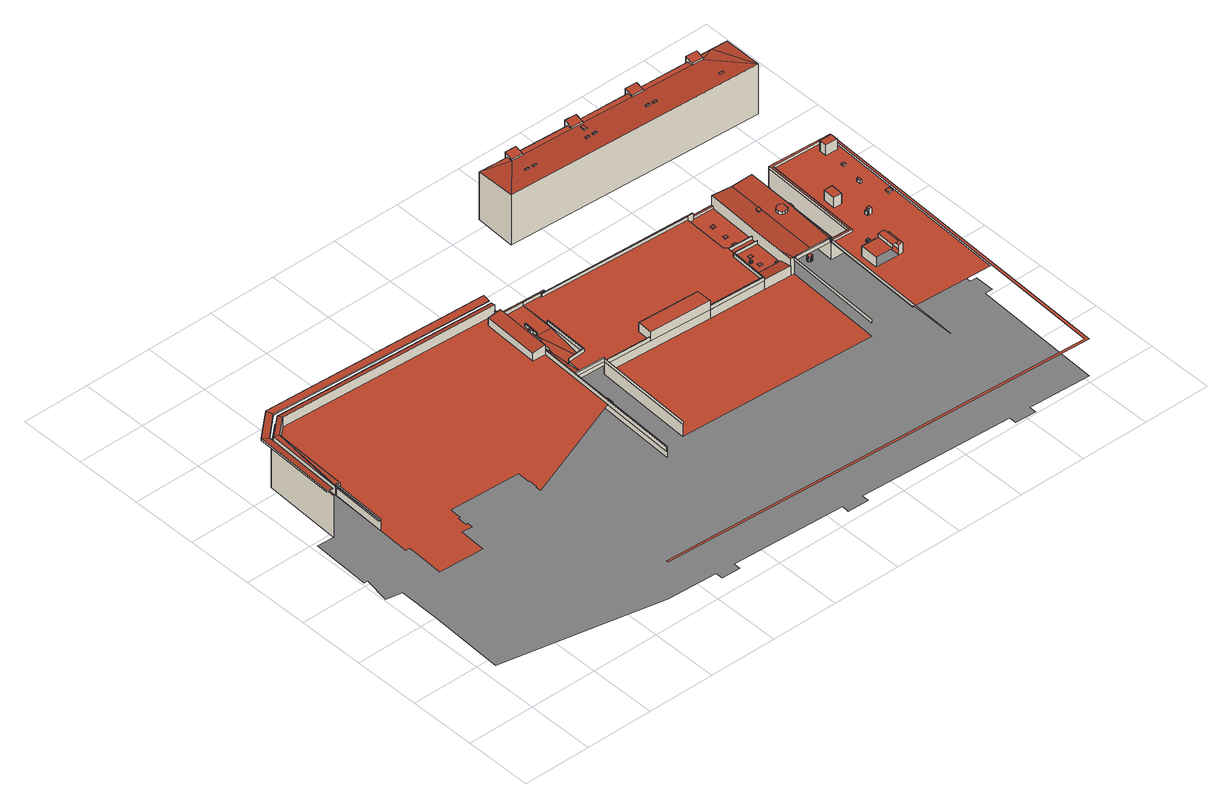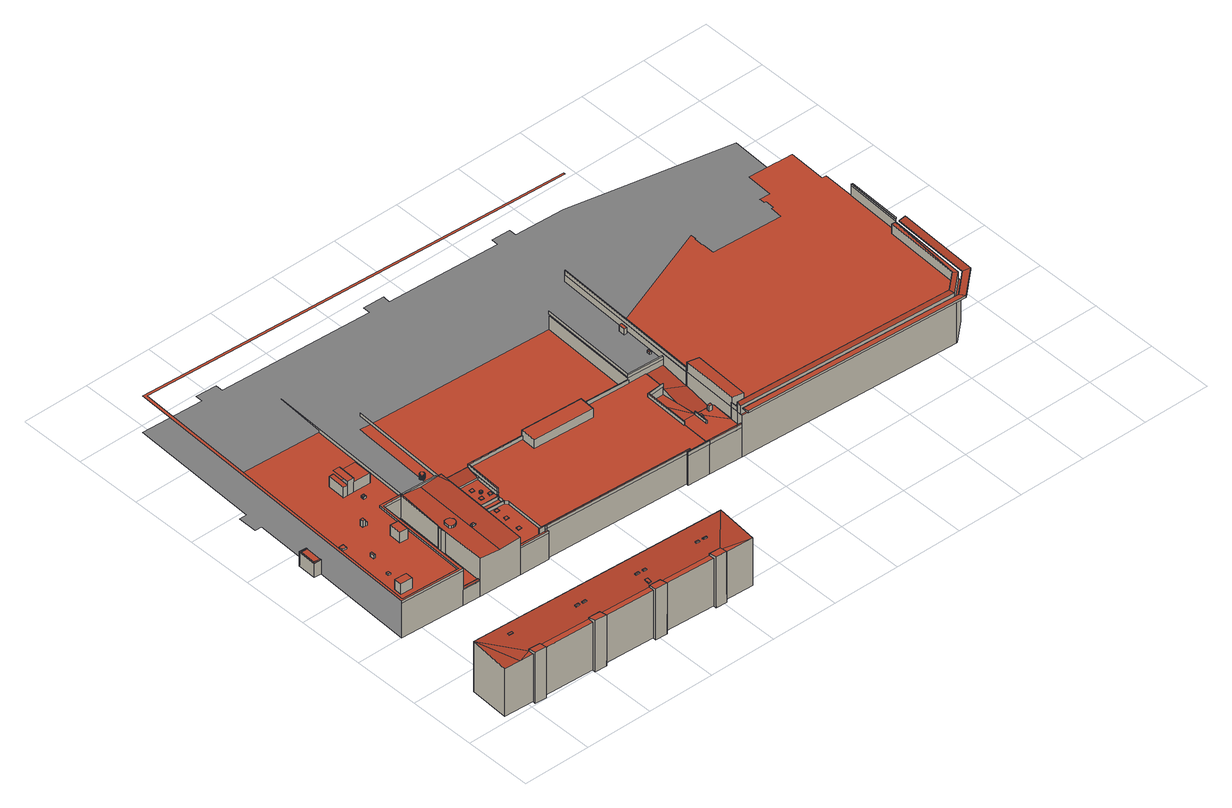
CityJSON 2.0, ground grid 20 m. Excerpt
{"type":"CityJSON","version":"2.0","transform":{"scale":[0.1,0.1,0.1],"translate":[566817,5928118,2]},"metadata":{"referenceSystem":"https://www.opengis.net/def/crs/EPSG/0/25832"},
"CityObjects":{
"building1":{"type":"Building","attributes":{"Grundfläche 2D":"17443.904602","Grundhöhe NN":"2.123"},"children":["building1-1","building1-2","building1-3","building1-4","building1-5","building1-6","building1-7","building1-8","building1-9","building1-10","building1-11","building1-12","building1-13","building1-14","building1-15","building1-16","building1-17","building1-18","building1-19","building1-20","building1-21","building1-22","building1-23","building1-24","building1-25","building1-26","building1-27","building1-28","building1-29","building1-30","building1-31","building1-32","building1-33","building1-34","building1-35","building1-36","building1-37","building1-38","building1-39"],"geometry":[{"type":"MultiSurface","lod":"3","boundaries":[[[0,1,2,3]],[[4,5,6,7]],[[3,8,9,10,11,0]],[[12,13,14,9,8,3,2,15]],[[16,13,12,17]],[[16,18,14,13]],[[14,18,19]],[[20,21,22,23]],[[19,24,25,26]],[[18,24,19]],[[18,16,17,27]],[[24,28,29,25]],[[18,30,28,24]],[[31,22,21,32,33,34,35,36]],[[30,18,27,37]],[[33,32,21,20,38,26,25,29,39,40,34]],[[27,17,12,15,2,41,42,43,44,45,46,47,48,49,50,51,52,53,54,55,56,57,58,59,60,61,62,63,64,65,66,67,68,69,70,71,72,73,74,37]],[[28,75,39,29]],[[34,40,76,35]],[[30,77,75,28]],[[78,79,80,81,82,67,66,83,84,85]],[[73,77,30,37,74,86,87]],[[88,89,70,69]],[[68,90,91,88,69]],[[67,82,92,68]],[[85,93,94,78]],[[95,96,89,88,91]],[[97,98,82,81,99]],[[90,68,71,100,96,95,91]],[[101,102,71,68,92,103]],[[93,104,105,94]],[[106,107,108,98,97,99]],[[106,99,81,80,109,110,111,112,113]],[[103,92,82,98,114,115]],[[110,109,80,79,116,117]],[[111,110,118,119,120,112]],[[100,71,70,89,96]],[[121,114,98]],[[102,101,122]],[[71,102,122,72]],[[101,123,122]],[[108,124,125,121,98]],[[72,122,126,73]],[[101,103,115,123]],[[73,39,75,77]],[[127,128,40,39,73,126,129,130]],[[128,127,76,40]],[[114,121,125,123]],[[115,114,123]],[[131,132,133,134,135,127,130,129,126,122,123]],[[131,123,125,132]],[[127,135,136,76]],[[137,138,139,140,141,142,143,144,145,146,147,148,149,150,151,152,153,154,155,156,157,158,159,160,161,162,163,164,165,166,167,168,23,22,31,36,35,76,136,169,170,171,172,173,174,175,176]],[[133,132,125,124,177,178,179,135,134]],[[180,169,136,135,179]],[[178,181,182,183]],[[180,179,184,185]],[[186,187,188,189]],[[190,191,192,193,194,195]],[[196,186,189,197]],[[197,182,181,196]],[[198,180,185,199]],[[180,198,170,169]],[[200,201,112,120,202,203]],[[200,204,195,194,201]],[[190,205,206,191]],[[108,107,106,113,112,201,192,191,206,207,200,208,209,210,211,212,213,214,215,216,217,187,186,196,181,178,177,124]],[[218,205,190,195,204]],[[199,185,184,183,182,197,189,188,219,220,221]],[[187,217,219,188]],[[222,223,207,206,205,218,204,200]],[[198,224,171,170]],[[225,226,227,228,229,203,202,120,119,230]],[[224,198,199,221]],[[200,203,229,208]],[[209,208,231]],[[232,210,209,233,234]],[[210,232,235,211]],[[211,235,236,212]],[[231,208,229,228,237]],[[209,231,237,238,239,233]],[[240,241,242,243,244,245]],[[213,212,236,246,247]],[[239,238,248,234,233]],[[213,247,246,249,250,251,252,215,214]],[[215,252,251,253,216]],[[254,255,256,257,258,259,260,261,262,263,264,265,266,267,268,269]],[[243,270,237,228,227,244]],[[271,270,243,242]],[[272,273,274,217,216,253,275]],[[234,248,276,277,278,279,280,281,282,283,272,275,253,251,250,249,246,236,235,232]],[[284,283,171,224]],[[283,282,172,171]],[[274,273,272,283,284,224]],[[274,224,221,220]],[[241,285,286,287,288,242]],[[282,281,173,172]],[[289,290,291,292]],[[281,280,279,278,277,276,248,238,237,270,271,293,294,295,296,297,174,173]],[[297,296,295,294,293,271,242,288,287,298]],[[259,258,299,286,285,300,301,302,303,304]],[[305,306,307,308]],[[309,299,258,257]],[[309,310,286,299]],[[308,311,312,305]],[[308,307,313,311]],[[304,314,315,260,259]],[[309,257,316,317,318,310]],[[311,313,319,320]],[[316,257,256,321]],[[317,316,321,322]],[[287,286,310,323,324,298]],[[320,319,325,326]],[[327,312,311,320,326,328]],[[298,324,329,330,175,174,297]],[[310,318,331,332]],[[310,332,333,323]],[[332,331,334,333]],[[333,334,335,323]],[[330,329,324,323,335,336]],[[337,330,336,335,334,331,318,317,322,338]],[[315,339,261,260]],[[315,314,340,341,342,339],[343,344,306,305,312,327]],[[330,337,176,175]],[[345,346,321,256,255,254]],[[345,347,337,338,322,321,346]],[[345,176,337,347]],[[339,342,262,261]],[[348,349,141,140]],[[345,350,137,176]],[[351,349,348,352,353,354]],[[353,352,139,138]],[[352,348,140,139]],[[350,345,254,269]]],"semantics":{"surfaces":[{"type":"WallSurface"},{"type":"RoofSurface"},{"type":"GroundSurface"}],"values":[0,0,0,0,0,1,1,0,0,1,0,0,1,0,0,1,1,0,0,1,0,0,0,0,0,0,1,1,0,0,0,0,0,1,0,0,0,0,1,0,1,0,0,0,0,0,0,1,0,1,1,0,2,0,0,0,0,0,0,0,0,0,0,0,0,0,1,1,1,0,0,0,1,0,0,0,0,0,0,0,1,0,0,0,0,0,1,0,1,0,1,0,0,0,0,0,0,0,0,1,0,0,0,1,0,1,0,0,0,0,0,1,1,0,0,0,1,0,0,0,1,0,1,0,0,0,0,0,0,0,1,0,0,0]}}]},
"building1-1":{"type":"BuildingInstallation","parents":["building1"],"geometry":[{"type":"MultiSurface","lod":"3","boundaries":[[[355,356,357,358]],[[359,356,355,360]],[[361,359,360,362]],[[363,364,358,357]],[[364,365,355,358]],[[365,366,360,355]],[[366,367,362,360]],[[367,368,361,362]],[[368,369,359,361]],[[369,370,356,359]],[[370,363,357,356]],[[365,364,363,370,369,368,367,366]]],"semantics":{"surfaces":[{"type":"RoofSurface"},{"type":"WallSurface"},{"type":"OuterCeilingSurface"}],"values":[0,0,0,1,1,1,1,1,1,1,1,2]}}]},
"building1-2":{"type":"BuildingInstallation","parents":["building1"],"geometry":[{"type":"MultiSurface","lod":"3","boundaries":[[[90,371,372,373,374,375,376]],[[68,65,377,378,373,372,371,90]],[[379,373,378]],[[380,381,379,378,382,83]],[[380,83,66,67,376,375]],[[67,68,90,376]]],"semantics":{"surfaces":[{"type":"RoofSurface"},{"type":"WallSurface"}],"values":[0,1,1,1,1,1]}}]},
"building1-3":{"type":"BuildingInstallation","parents":["building1"],"geometry":[{"type":"MultiSurface","lod":"3","boundaries":[[[383,384,385,386]],[[386,385,387,388]],[[383,386,388,389]],[[389,390,384,383]],[[390,387,385,384]]],"semantics":{"surfaces":[{"type":"RoofSurface"},{"type":"WallSurface"}],"values":[0,1,1,1,1]}}]},
"building1-4":{"type":"BuildingInstallation","parents":["building1"],"geometry":[{"type":"MultiSurface","lod":"3","boundaries":[[[391,392,393,394]],[[394,393,395,396]],[[391,394,396,397]],[[392,391,397,398]],[[393,392,398,395]]],"semantics":{"surfaces":[{"type":"RoofSurface"},{"type":"WallSurface"}],"values":[0,1,1,1,1]}}]},
"building1-5":{"type":"BuildingInstallation","parents":["building1"],"geometry":[{"type":"MultiSurface","lod":"3","boundaries":[[[399,400,401,402]],[[402,401,403,404]],[[399,402,404,405]],[[400,399,405,406]],[[401,400,406,403]]],"semantics":{"surfaces":[{"type":"RoofSurface"},{"type":"WallSurface"}],"values":[0,1,1,1,1]}}]},
"building1-6":{"type":"BuildingInstallation","parents":["building1"],"geometry":[{"type":"MultiSurface","lod":"3","boundaries":[[[87,86,100,407]],[[100,86,74,71]],[[71,72,407,100]],[[72,73,87,407]]],"semantics":{"surfaces":[{"type":"RoofSurface"},{"type":"WallSurface"}],"values":[0,1,1,1]}}]},
"building1-7":{"type":"BuildingInstallation","parents":["building1"],"geometry":[{"type":"MultiSurface","lod":"3","boundaries":[[[408,409,410,411]],[[411,410,412,413]],[[408,411,413,414]],[[409,408,414,415]],[[410,409,415,412]]],"semantics":{"surfaces":[{"type":"RoofSurface"},{"type":"WallSurface"}],"values":[0,1,1,1,1]}}]},
"building1-8":{"type":"BuildingInstallation","parents":["building1"],"geometry":[{"type":"MultiSurface","lod":"3","boundaries":[[[416,417,418,419,420,421]],[[418,417,107,422]],[[419,418,422,423]],[[423,177,420,419]],[[177,124,421,420]],[[124,108,416,421]],[[108,107,417,416]]],"semantics":{"surfaces":[{"type":"RoofSurface"},{"type":"WallSurface"}],"values":[0,1,1,1,1,1,1]}}]},
"building1-9":{"type":"BuildingInstallation","parents":["building1"],"geometry":[{"type":"MultiSurface","lod":"3","boundaries":[[[424,425,426,427,428,429]],[[424,429,123,131]],[[131,430,431,432,433,427,426,425,424]],[[433,434,428,427]],[[434,435,123,429,428]]],"semantics":{"surfaces":[{"type":"RoofSurface"},{"type":"WallSurface"}],"values":[0,1,1,1,1]}}]},
"building1-10":{"type":"BuildingInstallation","parents":["building1"],"geometry":[{"type":"MultiSurface","lod":"3","boundaries":[[[436,183,184,128]],[[134,135,179,178]],[[127,128,184,179,135]],[[128,127,130,436]],[[436,130,134,178,183]]],"semantics":{"surfaces":[{"type":"RoofSurface"},{"type":"WallSurface"}],"values":[0,1,1,1,1]}}]},
"building1-11":{"type":"BuildingInstallation","parents":["building1"],"geometry":[{"type":"MultiSurface","lod":"3","boundaries":[[[111,194,193,437,438]],[[437,193,192,439]],[[439,113,438,437]],[[194,111,438,113,112,201]]],"semantics":{"surfaces":[{"type":"RoofSurface"},{"type":"WallSurface"}],"values":[0,1,1,1]}}]},
"building1-12":{"type":"BuildingInstallation","parents":["building1"],"geometry":[{"type":"MultiSurface","lod":"3","boundaries":[[[440,223,222,441,442,443,444]],[[208,231,441,222,200]],[[442,441,231,208,209,210]],[[210,211,445,444,443,442]],[[445,446,440,444]],[[223,440,446,207]]],"semantics":{"surfaces":[{"type":"RoofSurface"},{"type":"WallSurface"}],"values":[0,1,1,1,1,1]}}]},
"building1-13":{"type":"BuildingInstallation","parents":["building1"],"geometry":[{"type":"MultiSurface","lod":"3","boundaries":[[[447,448,449,450]],[[451,452,450,449]],[[447,450,452,453]],[[453,454,448,447]],[[449,448,454,451]]],"semantics":{"surfaces":[{"type":"RoofSurface"},{"type":"WallSurface"}],"values":[0,1,1,1,1]}}]},
"building1-14":{"type":"BuildingInstallation","parents":["building1"],"geometry":[{"type":"MultiSurface","lod":"3","boundaries":[[[455,456,457,458,459,460,461,462,463,464,465,466,467,468,469,470,471,472,473,474,475,476,477,478,479,480,481]],[[482,483,457,456]],[[484,485,455,481]],[[485,482,456,455]],[[483,486,458,457]],[[486,487,459,458]],[[487,488,460,459]],[[488,489,461,460]],[[489,490,462,461]],[[490,491,463,462]],[[491,492,464,463]],[[492,493,465,464]],[[493,494,466,465]],[[494,495,467,466]],[[495,496,468,467]],[[496,497,469,468]],[[497,498,470,469]],[[498,499,471,470]],[[499,500,501,473,472,471]],[[501,502,474,473]],[[502,503,475,474]],[[503,504,476,475]],[[504,505,477,476]],[[505,506,478,477]],[[506,507,479,478]],[[507,508,480,479]],[[508,484,481,480]]],"semantics":{"surfaces":[{"type":"RoofSurface"},{"type":"WallSurface"}],"values":[0,1,1,1,1,1,1,1,1,1,1,1,1,1,1,1,1,1,1,1,1,1,1,1,1,1,1]}}]},
"building1-15":{"type":"BuildingInstallation","parents":["building1"],"geometry":[{"type":"MultiSurface","lod":"3","boundaries":[[[509,510,511,512]],[[513,514,512,511]],[[509,512,514,515]],[[515,516,510,509]],[[511,510,516,513]]],"semantics":{"surfaces":[{"type":"RoofSurface"},{"type":"WallSurface"}],"values":[0,1,1,1,1]}}]},
"building1-16":{"type":"BuildingInstallation","parents":["building1"],"geometry":[{"type":"MultiSurface","lod":"3","boundaries":[[[517,518,519,520]],[[520,519,521,522]],[[517,520,522,523]],[[518,517,523,524]],[[519,518,524,521]]],"semantics":{"surfaces":[{"type":"RoofSurface"},{"type":"WallSurface"}],"values":[0,1,1,1,1]}}]},
"building1-17":{"type":"BuildingInstallation","parents":["building1"],"geometry":[{"type":"MultiSurface","lod":"3","boundaries":[[[525,526,527,528,529,530,531,532,533,534,535,536,537,538,539,540,541,542,543,544,545,546]],[[547,548,531,530]],[[548,549,532,531]],[[549,550,533,532]],[[550,551,534,533]],[[551,552,535,534]],[[553,554,538,537]],[[554,555,539,538]],[[555,556,540,539]],[[552,557,536,535]],[[557,553,537,536]],[[558,559,526,525]],[[559,560,527,526]],[[560,561,528,527]],[[561,562,529,528]],[[562,547,530,529]],[[556,563,541,540]],[[563,564,542,541]],[[564,565,543,542]],[[544,543,565,566]],[[566,567,545,544]],[[567,568,546,545]],[[568,558,525,546]]],"semantics":{"surfaces":[{"type":"RoofSurface"},{"type":"WallSurface"}],"values":[0,1,1,1,1,1,1,1,1,1,1,1,1,1,1,1,1,1,1,1,1,1,1]}}]},
"building1-18":{"type":"BuildingInstallation","parents":["building1"],"geometry":[{"type":"MultiSurface","lod":"3","boundaries":[[[569,570,571,247]],[[247,571,249,246]],[[569,247,246,276]],[[570,569,276,277]],[[571,570,277,249]]],"semantics":{"surfaces":[{"type":"RoofSurface"},{"type":"WallSurface"}],"values":[0,1,1,1,1]}}]},
"building1-19":{"type":"BuildingInstallation","parents":["building1"],"geometry":[{"type":"MultiSurface","lod":"3","boundaries":[[[572,573,574,575]],[[576,577,575,574]],[[572,575,577,578]],[[573,572,578,579]],[[579,576,574,573]]],"semantics":{"surfaces":[{"type":"RoofSurface"},{"type":"WallSurface"}],"values":[0,1,1,1,1]}}]},
"building1-20":{"type":"BuildingInstallation","parents":["building1"],"geometry":[{"type":"MultiSurface","lod":"3","boundaries":[[[580,581,582,252]],[[250,580,252,251]],[[250,278,581,580]],[[581,278,279,582]],[[279,251,252,582]]],"semantics":{"surfaces":[{"type":"RoofSurface"},{"type":"WallSurface"}],"values":[0,1,1,1,1]}}]},
"building1-21":{"type":"BuildingInstallation","parents":["building1"],"geometry":[{"type":"MultiSurface","lod":"3","boundaries":[[[583,584,585,586]],[[586,585,587,588]],[[583,586,588,589]],[[584,583,589,590]],[[585,584,590,587]]],"semantics":{"surfaces":[{"type":"RoofSurface"},{"type":"WallSurface"}],"values":[0,1,1,1,1]}}]},
"building1-22":{"type":"BuildingInstallation","parents":["building1"],"geometry":[{"type":"MultiSurface","lod":"3","boundaries":[[[591,592,593,594]],[[275,595,594,593,219,217]],[[596,597,591,594,595]],[[592,591,597,273,274,220]],[[592,220,219,593]],[[275,217,274,273,272]]],"semantics":{"surfaces":[{"type":"RoofSurface"},{"type":"WallSurface"}],"values":[0,1,1,1,1,1]}}]},
"building1-23":{"type":"BuildingInstallation","parents":["building1"],"geometry":[{"type":"MultiSurface","lod":"3","boundaries":[[[598,599,600,601,602,603,604,605,606,607,608,609,610,611,612,613,614,615,616,617,618,619,620,621,622,623,624,625,626,627,628,629,630,631,632,633,634,635,636,637,638,639]],[[601,600,640,641]],[[602,601,641,642]],[[603,602,642,643]],[[598,639,644,645]],[[599,598,645,646]],[[600,599,646,640]],[[604,603,643,647]],[[605,604,647,648]],[[606,605,648,649]],[[607,606,649,650]],[[608,607,650,651]],[[609,608,651,652]],[[610,609,652,653]],[[611,610,653,654]],[[612,611,654,655]],[[613,612,655,656]],[[614,613,656,657]],[[615,614,657,658]],[[616,615,658,659]],[[617,616,659,660]],[[618,617,660,661]],[[619,618,661,662]],[[620,619,662,663]],[[621,620,663,664]],[[622,621,664,665]],[[623,622,665,666]],[[624,623,666,667]],[[625,624,667,668]],[[626,625,668,669]],[[627,626,669,670]],[[628,627,670,671]],[[629,628,671,672]],[[630,629,672,673]],[[631,630,673,674]],[[632,631,674,675]],[[633,632,675,676]],[[634,633,676,677]],[[635,634,677,678]],[[636,635,678,679]],[[637,636,679,680]],[[638,637,680,681]],[[639,638,681,644]]],"semantics":{"surfaces":[{"type":"RoofSurface"},{"type":"WallSurface"}],"values":[0,1,1,1,1,1,1,1,1,1,1,1,1,1,1,1,1,1,1,1,1,1,1,1,1,1,1,1,1,1,1,1,1,1,1,1,1,1,1,1,1,1,1]}}]},
"building1-24":{"type":"BuildingInstallation","parents":["building1"],"geometry":[{"type":"MultiSurface","lod":"3","boundaries":[[[682,683,684,685]],[[685,684,686,687]],[[682,685,687,688]],[[683,682,688,689]],[[684,683,689,686]]],"semantics":{"surfaces":[{"type":"RoofSurface"},{"type":"WallSurface"}],"values":[0,1,1,1,1]}}]},
"building1-25":{"type":"BuildingInstallation","parents":["building1"],"geometry":[{"type":"MultiSurface","lod":"3","boundaries":[[[597,690,691,692,284,273]],[[690,597,596,280]],[[280,281,691,690]],[[281,282,692,691]],[[282,283,284,692]],[[272,273,284,283]]],"semantics":{"surfaces":[{"type":"RoofSurface"},{"type":"WallSurface"}],"values":[0,1,1,1,1,1]}}]},
"building1-26":{"type":"BuildingInstallation","parents":["building1"],"geometry":[{"type":"MultiSurface","lod":"3","boundaries":[[[693,694,695,696]],[[696,695,697,698]],[[693,696,698,699]],[[694,693,699,700]],[[695,694,700,697]]],"semantics":{"surfaces":[{"type":"RoofSurface"},{"type":"WallSurface"}],"values":[0,1,1,1,1]}}]},
"building1-27":{"type":"BuildingInstallation","parents":["building1"],"geometry":[{"type":"MultiSurface","lod":"3","boundaries":[[[701,702,703,704,705,706,707,708,709,710,711]],[[707,706,712,713]],[[708,707,713,714]],[[709,708,714,715]],[[710,709,715,716]],[[711,710,716,717]],[[701,711,717,718]],[[702,701,718,719]],[[703,702,719,720]],[[704,703,720,721]],[[705,704,721,722]],[[706,705,722,712]]],"semantics":{"surfaces":[{"type":"RoofSurface"},{"type":"WallSurface"}],"values":[0,1,1,1,1,1,1,1,1,1,1,1]}}]},
"building1-28":{"type":"BuildingInstallation","parents":["building1"],"geometry":[{"type":"MultiSurface","lod":"3","boundaries":[[[723,724,725,726,727]],[[724,723,728,729]],[[730,725,724,729]],[[726,725,730,731]],[[727,726,731,732]],[[723,727,732,728]]],"semantics":{"surfaces":[{"type":"RoofSurface"},{"type":"WallSurface"}],"values":[0,1,1,1,1,1]}}]},
"building1-29":{"type":"BuildingInstallation","parents":["building1"],"geometry":[{"type":"MultiSurface","lod":"3","boundaries":[[[733,734,735,736]],[[736,735,737,738]],[[733,736,738,739]],[[734,733,739,740]],[[735,734,740,737]]],"semantics":{"surfaces":[{"type":"RoofSurface"},{"type":"WallSurface"}],"values":[0,1,1,1,1]}}]},
"building1-30":{"type":"BuildingInstallation","parents":["building1"],"geometry":[{"type":"MultiSurface","lod":"3","boundaries":[[[741,742,328,743]],[[343,744,741,743]],[[744,745,742,741]],[[745,327,328,742]]],"semantics":{"surfaces":[{"type":"RoofSurface"},{"type":"WallSurface"}],"values":[0,1,1,1]}}]},
"building1-31":{"type":"BuildingInstallation","parents":["building1"],"geometry":[{"type":"MultiSurface","lod":"3","boundaries":[[[746,747,748,749]],[[749,748,750,751]],[[746,749,751,752]],[[747,746,752,753]],[[748,747,753,750]]],"semantics":{"surfaces":[{"type":"RoofSurface"},{"type":"WallSurface"}],"values":[0,1,1,1,1]}}]},
"building1-32":{"type":"BuildingInstallation","parents":["building1"],"geometry":[{"type":"MultiSurface","lod":"3","boundaries":[[[347,329,754,755]],[[754,329,330,336]],[[755,754,336,338]],[[347,755,338,337]],[[329,347,337,330]]],"semantics":{"surfaces":[{"type":"RoofSurface"},{"type":"WallSurface"}],"values":[0,1,1,1,1]}}]},
"building1-33":{"type":"BuildingInstallation","parents":["building1"],"geometry":[{"type":"MultiSurface","lod":"3","boundaries":[[[756,757,758,759]],[[760,761,757,756]],[[761,762,758,757]],[[762,763,759,758]],[[763,760,756,759]]],"semantics":{"surfaces":[{"type":"RoofSurface"},{"type":"WallSurface"}],"values":[0,1,1,1,1]}}]},
"building1-34":{"type":"BuildingInstallation","parents":["building1"],"geometry":[{"type":"MultiSurface","lod":"3","boundaries":[[[764,765,766,767,768]],[[766,765,769,770]],[[767,766,770,771]],[[768,767,771,772]],[[769,765,764,768,772,773]]],"semantics":{"surfaces":[{"type":"RoofSurface"},{"type":"WallSurface"}],"values":[0,1,1,1,1]}}]},
"building1-35":{"type":"BuildingInstallation","parents":["building1"],"geometry":[{"type":"MultiSurface","lod":"3","boundaries":[[[774,775,776,777]],[[777,776,778,779]],[[774,777,779,780]],[[775,774,780,781]],[[776,775,781,778]]],"semantics":{"surfaces":[{"type":"RoofSurface"},{"type":"WallSurface"}],"values":[0,1,1,1,1]}}]},
"building1-36":{"type":"BuildingInstallation","parents":["building1"],"geometry":[{"type":"MultiSurface","lod":"3","boundaries":[[[782,783,784,785,786,787,788,789]],[[354,784,783,353]],[[354,790,785,784]],[[786,785,790,791]],[[791,351,787,786]],[[349,788,787,351]],[[349,348,789,788]],[[348,352,782,789]],[[352,353,783,782]]],"semantics":{"surfaces":[{"type":"RoofSurface"},{"type":"WallSurface"}],"values":[0,1,1,1,1,1,1,1,1]}}]},
"building1-37":{"type":"BuildingInstallation","parents":["building1"],"geometry":[{"type":"MultiSurface","lod":"3","boundaries":[[[792,793,794,795]],[[795,794,796,797]],[[792,795,797,798]],[[793,792,798,799]],[[794,793,799,796]]],"semantics":{"surfaces":[{"type":"RoofSurface"},{"type":"WallSurface"}],"values":[0,1,1,1,1]}}]},
"building1-38":{"type":"BuildingInstallation","parents":["building1"],"geometry":[{"type":"MultiSurface","lod":"3","boundaries":[[[800,801,802,803]],[[803,802,804,805]],[[800,803,805,806]],[[801,800,806,807]],[[802,801,807,804]]],"semantics":{"surfaces":[{"type":"RoofSurface"},{"type":"WallSurface"}],"values":[0,1,1,1,1]}}]},
"building1-39":{"type":"BuildingInstallation","parents":["building1"],"geometry":[{"type":"MultiSurface","lod":"3","boundaries":[[[808,809,810,811]],[[811,810,812,813]],[[813,814,808,811]],[[814,815,809,808]],[[810,809,815,812]]],"semantics":{"surfaces":[{"type":"RoofSurface"},{"type":"WallSurface"}],"values":[0,1,1,1,1]}}]},
"building2":{"type":"Building","attributes":{"Grundfläche 2D":"935.193122","Grundhöhe NN":"2.551"},"children":["building2-1","building2-2","building2-3","building2-4","building2-5","building2-6","building2-7","building2-8"],"geometry":[{"type":"Solid","lod":"3","boundaries":[[[[816,817,818]],[[817,819,818]],[[820,821,822]],[[821,823,822]],[[824,825,826,827,817,816,822,823,828,829]],[[830,823,821]],[[828,831,832,829]],[[824,833,834,825]],[[826,835,836,827]],[[837,838,839,840]],[[841,842,843,844]],[[845,846,847,848]],[[849,850,851,852]],[[826,838,837,853,854,835]],[[838,826,825,839]],[[855,840,839,825,834,856]],[[837,840,855,853]],[[816,818,857,858]],[[822,816,858,859]],[[820,822,859,860]],[[830,821,820,860,861]],[[832,831,862,863]],[[834,833,864,856]],[[836,835,854,865]],[[818,819,866,857]],[[817,842,841,867,866,819]],[[842,817,827,843]],[[868,844,843,827,836,865]],[[841,844,868,867]],[[824,846,845,869,864,833]],[[846,824,829,847]],[[870,848,847,829,832,863]],[[845,848,870,869]],[[828,850,849,871,862,831]],[[850,828,823,851]],[[872,852,851,823,830,861]],[[849,852,872,871]],[[866,867,868,865,854,853,855,856,864,869,870,863,862,871,872,861,860,859,858,857]]]],"semantics":{"surfaces":[{"type":"RoofSurface"},{"type":"WallSurface"},{"type":"GroundSurface"}],"values":[[0,0,0,0,0,0,0,0,0,0,0,0,0,1,1,1,1,1,1,1,1,1,1,1,1,1,1,1,1,1,1,1,1,1,1,1,1,2]]}}]},
"building2-1":{"type":"BuildingInstallation","parents":["building2"],"geometry":[{"type":"MultiSurface","lod":"3","boundaries":[[[873,874,875,876]],[[876,875,877,878]],[[873,876,878,879]],[[874,873,879,880]],[[875,874,880,877]]],"semantics":{"surfaces":[{"type":"RoofSurface"},{"type":"WallSurface"}],"values":[0,1,1,1,1]}}]},
"building2-2":{"type":"BuildingInstallation","parents":["building2"],"geometry":[{"type":"MultiSurface","lod":"3","boundaries":[[[881,882,883,884]],[[884,883,885,886]],[[881,884,886,887]],[[882,881,887,888]],[[883,882,888,885]]],"semantics":{"surfaces":[{"type":"RoofSurface"},{"type":"WallSurface"}],"values":[0,1,1,1,1]}}]},
"building2-3":{"type":"BuildingInstallation","parents":["building2"],"geometry":[{"type":"MultiSurface","lod":"3","boundaries":[[[889,890,891,892]],[[890,889,893,894]],[[892,891,895,896]],[[889,892,896,893]],[[891,890,894,895]]],"semantics":{"surfaces":[{"type":"RoofSurface"},{"type":"WallSurface"}],"values":[0,1,1,1,1]}}]},
"building2-4":{"type":"BuildingInstallation","parents":["building2"],"geometry":[{"type":"MultiSurface","lod":"3","boundaries":[[[897,898,899,900]],[[898,897,901,902]],[[900,899,903,904]],[[897,900,904,901]],[[899,898,902,903]]],"semantics":{"surfaces":[{"type":"RoofSurface"},{"type":"WallSurface"}],"values":[0,1,1,1,1]}}]},
"building2-5":{"type":"BuildingInstallation","parents":["building2"],"geometry":[{"type":"MultiSurface","lod":"3","boundaries":[[[905,906,907,908]],[[908,907,909,910]],[[905,908,910,911]],[[906,905,911,912]],[[907,906,912,909]]],"semantics":{"surfaces":[{"type":"RoofSurface"},{"type":"WallSurface"}],"values":[0,1,1,1,1]}}]},
"building2-6":{"type":"BuildingInstallation","parents":["building2"],"geometry":[{"type":"MultiSurface","lod":"3","boundaries":[[[913,914,915,916]],[[913,916,917,918]],[[916,915,919,917]],[[914,913,918,920]],[[915,914,920,919]]],"semantics":{"surfaces":[{"type":"RoofSurface"},{"type":"WallSurface"}],"values":[0,1,1,1,1]}}]},
"building2-7":{"type":"BuildingInstallation","parents":["building2"],"geometry":[{"type":"MultiSurface","lod":"3","boundaries":[[[921,922,923,924]],[[924,923,925,926]],[[921,924,926,927]],[[922,921,927,928]],[[923,922,928,925]]],"semantics":{"surfaces":[{"type":"RoofSurface"},{"type":"WallSurface"}],"values":[0,1,1,1,1]}}]},
"building2-8":{"type":"BuildingInstallation","parents":["building2"],"geometry":[{"type":"MultiSurface","lod":"3","boundaries":[[[929,930,931,932]],[[932,931,933,934]],[[929,932,934,935]],[[930,929,935,936]],[[931,930,936,933]]],"semantics":{"surfaces":[{"type":"RoofSurface"},{"type":"WallSurface"}],"values":[0,1,1,1,1]}}]}
},
"vertices":[
[66,616,167],[66,616,178],[66,616,131],[66,616,163],[61,616,167],[68,780,167],[68,780,163],[61,616,163],[74,785,163],[74,786,163],[74,786,167],[74,785,167],[74,785,131],[74,785,159],[74,786,159],[73,780,131],[87,785,161],[87,785,131],[98,1015,161],[72,786,158],[67,786,131],[79,1024,131],[79,1024,1],[67,786,1],[84,1022,158],[84,1022,131],[72,786,131],[98,1015,131],[142,1074,158],[142,1074,131],[147,1059,161],[80,1025,1],[80,1025,131],[138,1077,131],[140,1079,131],[140,1079,1],[138,1077,1],[147,1059,131],[68,786,131],[805,1042,131],[805,1047,131],[61,522,131],[74,522,131],[74,518,131],[73,497,131],[69,408,131],[113,406,131],[117,406,131],[169,403,131],[202,402,131],[202,404,131],[206,482,131],[238,480,131],[238,484,131],[239,496,131],[232,496,131],[233,525,131],[240,525,131],[242,561,131],[453,551,131],[452,514,131],[454,513,131],[452,485,131],[450,485,131],[450,470,131],[783,599,131],[785,599,131],[796,837,131],[794,837,131],[756,839,131],[764,1008,131],[802,1006,131],[803,1006,131],[804,1028,131],[802,1028,131],[805,1042,158],[805,1047,1],[804,1028,161],[791,745,121],[792,749,121],[792,749,111],[792,749,94],[796,837,86],[774,375,131],[774,375,111],[791,745,111],[802,1028,145],[804,1028,145],[756,839,155],[764,1008,155],[794,837,145],[794,837,161],[794,837,86],[898,740,111],[898,740,121],[799,938,161],[802,1006,161],[847,809,89],[847,810,88],[844,746,94],[802,1006,145],[799,938,94],[802,1006,94],[799,938,73],[884,440,111],[884,440,121],[844,746,95],[847,809,95],[847,810,95],[900,744,111],[901,744,111],[901,744,107],[901,744,95],[900,744,95],[850,867,81],[855,935,73],[900,744,121],[901,744,121],[887,446,111],[887,446,68],[901,744,68],[847,810,72],[803,1006,94],[855,935,93],[896,815,95],[896,815,75],[804,1028,94],[805,1047,94],[805,1047,105],[805,1042,94],[805,1043,94],[857,935,93],[901,934,93],[902,950,93],[905,1038,94],[905,1043,94],[905,1043,1],[1860,1000,1],[1846,694,1],[1868,693,1],[1865,637,1],[1844,638,1],[1836,470,1],[1857,469,1],[1855,412,1],[1833,413,1],[1815,19,1],[1631,28,1],[1630,5,1],[1569,8,1],[1570,31,1],[1113,52,1],[1112,30,1],[1050,32,1],[1052,55,1],[716,71,1],[715,49,1],[660,51,1],[661,73,1],[512,80,1],[340,114,1],[39,173,1],[50,409,1],[54,522,1],[54,523,1],[6,532,1],[19,611,1],[9,612,1],[17,788,1],[972,1040,1],[971,1034,1],[1404,1014,1],[1404,1020,1],[1493,1016,1],[1493,1017,1],[1618,1011,1],[1670,1009,1],[902,950,95],[905,1038,95],[905,1043,95],[972,1040,95],[969,1036,95],[969,1036,105],[905,1038,105],[905,1043,105],[972,1040,105],[960,1035,95],[960,1031,95],[960,1031,105],[960,1035,105],[1047,782,123],[1047,782,95],[1045,739,95],[1045,739,107],[1045,736,107],[1045,736,124],[969,1034,95],[969,1034,105],[971,1034,95],[971,1034,105],[1228,727,95],[1045,736,95],[1045,736,68],[1228,727,68],[1228,727,124],[1230,773,123],[1230,773,95],[1228,730,95],[1396,719,95],[1397,731,95],[1403,834,95],[1401,834,95],[1402,837,95],[1410,845,95],[1412,866,95],[1412,868,95],[1404,876,95],[1410,1010,95],[1228,730,124],[1410,1010,105],[1410,1014,105],[1404,1014,105],[1228,727,107],[1228,730,107],[1404,1014,95],[1472,418,68],[1474,443,68],[1488,715,68],[1478,715,68],[1396,719,68],[1443,420,68],[1396,719,98],[1403,834,84],[1398,758,89],[1398,758,84],[1401,834,84],[1402,837,84],[1478,715,98],[1480,754,89],[1467,754,89],[1472,418,121],[1488,716,121],[1488,716,119],[1488,715,119],[1488,715,111],[1472,418,111],[1410,845,84],[1410,845,94],[1480,754,84],[1410,847,84],[1412,866,84],[1412,868,84],[1412,868,94],[1404,876,84],[1670,1009,117],[1670,1002,117],[1658,707,117],[1604,710,117],[1600,710,117],[1600,704,117],[1663,700,117],[1677,1001,117],[1854,994,117],[1808,26,117],[661,80,117],[512,85,117],[512,80,117],[661,73,117],[1815,19,117],[1860,1000,117],[1478,715,120],[1480,754,120],[1410,1014,84],[1410,1014,91],[1410,1014,95],[1410,1010,84],[1484,842,84],[1484,843,84],[1485,862,84],[1485,864,84],[1492,1010,84],[1493,1016,84],[1404,1020,84],[1404,1014,84],[1404,1014,91],[1600,711,121],[1600,711,120],[1543,714,115],[1493,716,119],[1493,712,111],[1596,707,111],[1596,707,121],[1493,712,121],[1484,842,120],[1484,843,120],[1485,862,120],[1485,864,120],[1493,1017,120],[1555,1014,115],[1600,710,120],[1600,710,121],[1579,254,121],[1586,397,116],[1586,397,111],[1600,704,111],[1620,618,110],[1619,565,110],[1619,565,142],[1620,618,142],[1604,710,120],[1611,851,120],[1671,616,142],[1671,616,110],[1669,563,142],[1600,704,110],[1663,700,110],[1604,710,110],[1604,710,50],[1611,851,50],[1669,563,154],[1671,616,154],[1658,707,110],[1658,707,50],[1612,880,120],[1618,1011,120],[1688,562,154],[1690,616,154],[1690,616,110],[1690,616,142],[1618,1011,53],[1618,1011,50],[1615,859,50],[1615,859,120],[1615,869,120],[1615,869,50],[1612,880,50],[1618,1005,50],[1670,1009,50],[1670,1002,50],[1677,1001,110],[1586,397,110],[1825,386,110],[1854,994,110],[1688,562,110],[1669,563,110],[1670,1009,110],[1670,1002,110],[1670,1009,53],[1865,637,44],[1844,638,44],[1860,1000,110],[1844,641,44],[1868,693,44],[1846,694,44],[1846,690,44],
[75,1026,158],[55,1034,162],[44,787,162],[63,786,158],[132,1103,162],[139,1084,158],[807,1071,162],[806,1051,158],[44,787,156],[63,786,156],[75,1026,156],[139,1084,156],[806,1051,156],[807,1071,156],[132,1103,156],[55,1034,156],
[783,599,145],[783,597,145],[772,375,145],[773,375,145],[774,375,145],[796,837,145],[783,597,131],[772,375,131],[772,375,144],[774,375,144],[773,375,144],[773,375,131],
[791,599,130],[799,599,130],[800,618,130],[792,618,130],[800,618,111],[792,618,111],[791,599,111],[799,599,111],
[799,704,118],[803,704,118],[803,714,118],[799,714,118],[803,714,111],[799,714,111],[799,704,111],[803,704,111],
[824,950,110],[815,951,110],[814,943,110],[824,943,110],[814,943,94],[824,943,94],[824,950,94],[815,951,94],
[803,1006,145],
[851,960,102],[850,950,102],[855,949,102],[855,960,102],[855,949,93],[855,960,94],[851,960,94],[850,950,93],
[847,810,106],[847,809,106],[899,813,106],[905,950,106],[902,950,106],[896,815,106],[899,813,95],[905,950,95],
[857,935,103],[857,936,103],[857,940,103],[859,979,103],[857,980,103],[855,935,103],[857,936,93],[857,940,93],[859,974,94],[859,979,94],[857,980,94],[856,976,94],
[805,1043,105],
[900,746,107],[900,744,107],[900,746,95],
[1394,722,107],[1396,719,107],[1403,834,107],[1401,834,107],[1400,834,107],[1400,834,95],[1394,722,95],
[1407,813,86],[1416,813,86],[1417,822,86],[1407,823,86],[1417,822,84],[1407,823,84],[1407,813,84],[1416,813,84],
[1427,804,90],[1426,804,90],[1425,804,90],[1424,803,90],[1423,803,90],[1423,802,90],[1423,801,90],[1422,801,90],[1422,800,90],[1423,800,90],[1423,799,90],[1423,798,90],[1424,798,90],[1424,797,90],[1425,797,90],[1426,797,90],[1427,797,90],[1428,797,90],[1428,798,90],[1429,798,90],[1429,799,90],[1429,800,90],[1429,801,90],[1429,802,90],[1429,803,90],[1428,803,90],[1427,803,90],[1426,804,84],[1425,804,84],[1427,803,84],[1427,804,84],[1424,803,84],[1423,803,84],[1423,802,84],[1423,801,84],[1422,801,84],[1422,800,84],[1423,800,84],[1423,799,84],[1423,798,84],[1424,798,84],[1424,797,84],[1425,797,84],[1426,797,84],[1427,797,84],[1428,797,84],[1428,798,84],[1429,798,84],[1429,799,84],[1429,800,84],[1429,801,84],[1429,802,84],[1429,803,84],[1428,803,84],
[1432,776,86],[1442,776,86],[1442,785,86],[1433,786,86],[1442,785,84],[1433,786,84],[1432,776,84],[1442,776,84],
[1434,812,86],[1444,812,86],[1444,822,86],[1434,822,86],[1444,822,84],[1434,822,84],[1434,812,84],[1444,812,84],
[1470,762,88],[1469,761,88],[1468,761,88],[1468,760,88],[1467,760,88],[1467,759,88],[1467,758,88],[1467,757,88],[1468,756,88],[1469,756,88],[1469,755,88],[1470,755,88],[1471,755,88],[1471,756,88],[1472,756,88],[1473,757,88],[1473,758,88],[1473,759,88],[1473,760,88],[1472,760,88],[1472,761,88],[1471,761,88],[1467,759,84],[1467,758,84],[1467,757,84],[1468,756,84],[1469,756,84],[1469,755,84],[1471,755,84],[1471,756,84],[1472,756,84],[1473,757,84],[1470,755,84],[1470,762,84],[1469,761,84],[1468,761,84],[1468,760,84],[1467,760,84],[1473,758,84],[1473,759,84],[1473,760,84],[1472,760,84],[1472,761,84],[1471,761,84],
[1484,842,94],[1484,843,94],[1410,847,94],
[1437,871,86],[1447,871,86],[1447,880,86],[1437,880,86],[1447,880,84],[1437,880,84],[1437,871,84],[1447,871,84],
[1412,866,94],[1485,862,94],[1485,864,94],
[1438,906,86],[1448,906,86],[1449,916,86],[1439,916,86],[1449,916,84],[1439,916,84],[1438,906,84],[1448,906,84],
[1427,1013,106],[1410,1014,106],[1410,1010,106],[1427,1009,106],[1427,1009,84],[1427,1013,84],[1427,1013,91],
[1517,696,126],[1516,696,126],[1515,696,126],[1514,696,126],[1514,695,126],[1513,695,126],[1512,695,126],[1512,694,126],[1511,694,126],[1511,693,126],[1510,693,126],[1510,692,126],[1510,691,126],[1509,690,126],[1509,689,126],[1509,688,126],[1510,687,126],[1510,686,126],[1511,685,126],[1512,684,126],[1513,683,126],[1514,683,126],[1515,683,126],[1516,683,126],[1517,683,126],[1518,683,126],[1519,684,126],[1520,684,126],[1520,685,126],[1521,685,126],[1521,686,126],[1522,686,126],[1522,687,126],[1522,688,126],[1522,689,126],[1522,690,126],[1522,691,126],[1522,692,126],[1521,693,126],[1520,694,126],[1519,695,126],[1518,695,126],[1515,696,111],[1514,696,111],[1514,695,111],[1513,695,111],[1518,695,111],[1517,696,111],[1516,696,111],[1512,695,111],[1512,694,111],[1511,694,111],[1511,693,111],[1510,693,111],[1510,692,111],[1510,691,111],[1509,690,111],[1509,689,111],[1509,688,111],[1510,687,111],[1510,686,111],[1511,685,111],[1512,684,111],[1513,683,111],[1514,683,111],[1515,683,111],[1516,683,111],[1517,683,111],[1518,683,111],[1519,684,111],[1520,684,111],[1520,685,111],[1521,685,111],[1521,686,111],[1522,686,111],[1522,687,111],[1522,688,111],[1522,689,111],[1522,690,111],[1522,691,111],[1522,692,111],[1521,693,111],[1520,694,111],[1519,695,111],
[1440,954,86],[1450,954,86],[1451,964,86],[1441,964,86],[1451,964,84],[1441,964,84],[1440,954,84],[1450,954,84],
[1492,1010,91],[1493,1016,91],[1404,1020,91],
[1548,899,118],[1549,908,122],[1540,908,122],[1539,899,118],[1540,908,116],[1539,899,116],[1548,899,115],[1549,908,115],
[1570,863,125],[1575,855,125],[1583,852,125],[1592,853,125],[1596,857,125],[1597,875,125],[1591,880,125],[1586,881,125],[1580,880,125],[1574,876,125],[1570,871,125],[1597,875,119],[1591,880,118],[1586,881,118],[1580,880,117],[1574,876,117],[1570,871,116],[1570,863,116],[1575,855,117],[1583,852,118],[1592,853,118],[1596,857,118],
[1671,643,116],[1671,647,116],[1663,647,116],[1662,643,116],[1663,643,116],[1671,643,110],[1671,647,110],[1663,647,110],[1662,643,110],[1663,643,110],
[1671,653,116],[1663,653,116],[1663,650,116],[1671,650,116],[1663,650,110],[1671,650,110],[1671,653,110],[1663,653,110],
[1702,562,142],[1704,615,142],[1688,562,142],[1702,562,110],[1704,615,110],
[1691,832,143],[1689,796,143],[1713,795,143],[1715,831,143],[1713,795,110],[1715,831,110],[1691,832,110],[1689,796,110],
[1618,1005,53],[1670,1002,53],
[1732,721,122],[1733,729,122],[1730,730,122],[1729,721,122],[1732,721,110],[1733,729,110],[1730,730,110],[1729,721,110],
[1735,721,130],[1735,719,130],[1743,719,130],[1743,728,130],[1735,728,130],[1735,719,110],[1743,719,110],[1743,728,110],[1735,728,110],[1735,721,110],
[1796,832,121],[1796,820,121],[1801,820,121],[1801,832,121],[1801,820,110],[1801,832,110],[1796,832,110],[1796,820,110],
[1868,693,46],[1846,694,46],[1846,690,46],[1865,689,46],[1862,641,46],[1844,641,46],[1844,638,46],[1865,637,46],[1865,689,44],[1862,641,44],
[1824,761,114],[1823,748,114],[1836,747,114],[1837,760,114],[1836,747,110],[1837,760,110],[1824,761,110],[1823,748,110],
[1809,902,115],[1809,894,115],[1816,894,115],[1816,902,115],[1816,894,110],[1816,902,110],[1809,902,110],[1809,894,110],
[1805,975,143],[1804,953,143],[1839,951,143],[1840,974,143],[1839,951,110],[1840,974,110],[1805,975,110],[1804,953,110],
[1102,1302,164],[1194,1402,156],[1108,1423,156],[1195,1419,156],[1875,1386,156],[1827,1389,156],[1868,1267,164],[1787,1374,156],[1567,1385,156],[1414,1392,156],[1380,1394,156],[1228,1401,156],[1753,1376,156],[1601,1383,156],[1787,1390,156],[1753,1392,156],[1602,1399,156],[1568,1401,156],[1415,1408,156],[1381,1409,156],[1229,1417,156],[1381,1419,167],[1380,1394,161],[1414,1392,161],[1415,1417,167],[1196,1427,167],[1194,1402,161],[1228,1401,161],[1229,1426,167],[1568,1410,167],[1567,1385,161],[1601,1383,161],[1602,1408,167],[1754,1401,167],[1753,1376,161],[1787,1374,161],[1788,1399,167],[1381,1419,6],[1381,1409,6],[1415,1417,6],[1415,1408,6],[1108,1423,6],[1102,1302,6],[1868,1267,6],[1875,1386,6],[1787,1390,6],[1753,1392,6],[1602,1399,6],[1568,1401,6],[1229,1417,6],[1195,1419,6],[1196,1427,6],[1229,1426,6],[1568,1410,6],[1602,1408,6],[1754,1401,6],[1788,1399,6],
[1565,1335,163],[1565,1330,163],[1576,1330,163],[1576,1335,163],[1576,1330,160],[1576,1335,160],[1565,1335,160],[1565,1330,160],
[1379,1344,163],[1379,1339,163],[1389,1339,163],[1389,1344,163],[1389,1339,160],[1389,1344,160],[1379,1344,160],[1379,1339,160],
[1215,1352,163],[1215,1347,163],[1225,1347,163],[1225,1351,163],[1215,1352,160],[1215,1347,160],[1225,1347,160],[1225,1351,160],
[1586,1334,163],[1586,1329,163],[1597,1328,163],[1598,1334,163],[1586,1334,160],[1586,1329,160],[1597,1328,160],[1598,1334,160],
[1192,1353,163],[1192,1349,163],[1203,1348,163],[1203,1352,163],[1203,1348,160],[1203,1352,160],[1192,1353,160],[1192,1349,160],
[1776,1306,163],[1775,1300,163],[1787,1299,163],[1788,1305,163],[1788,1305,161],[1776,1306,161],[1787,1299,162],[1775,1300,162],
[1398,1368,160],[1407,1367,160],[1408,1383,160],[1399,1383,160],[1408,1383,157],[1399,1383,157],[1398,1368,158],[1407,1367,158],
[1401,1343,163],[1401,1338,163],[1412,1338,163],[1412,1343,163],[1412,1338,160],[1412,1343,160],[1401,1343,160],[1401,1338,160]
]}
